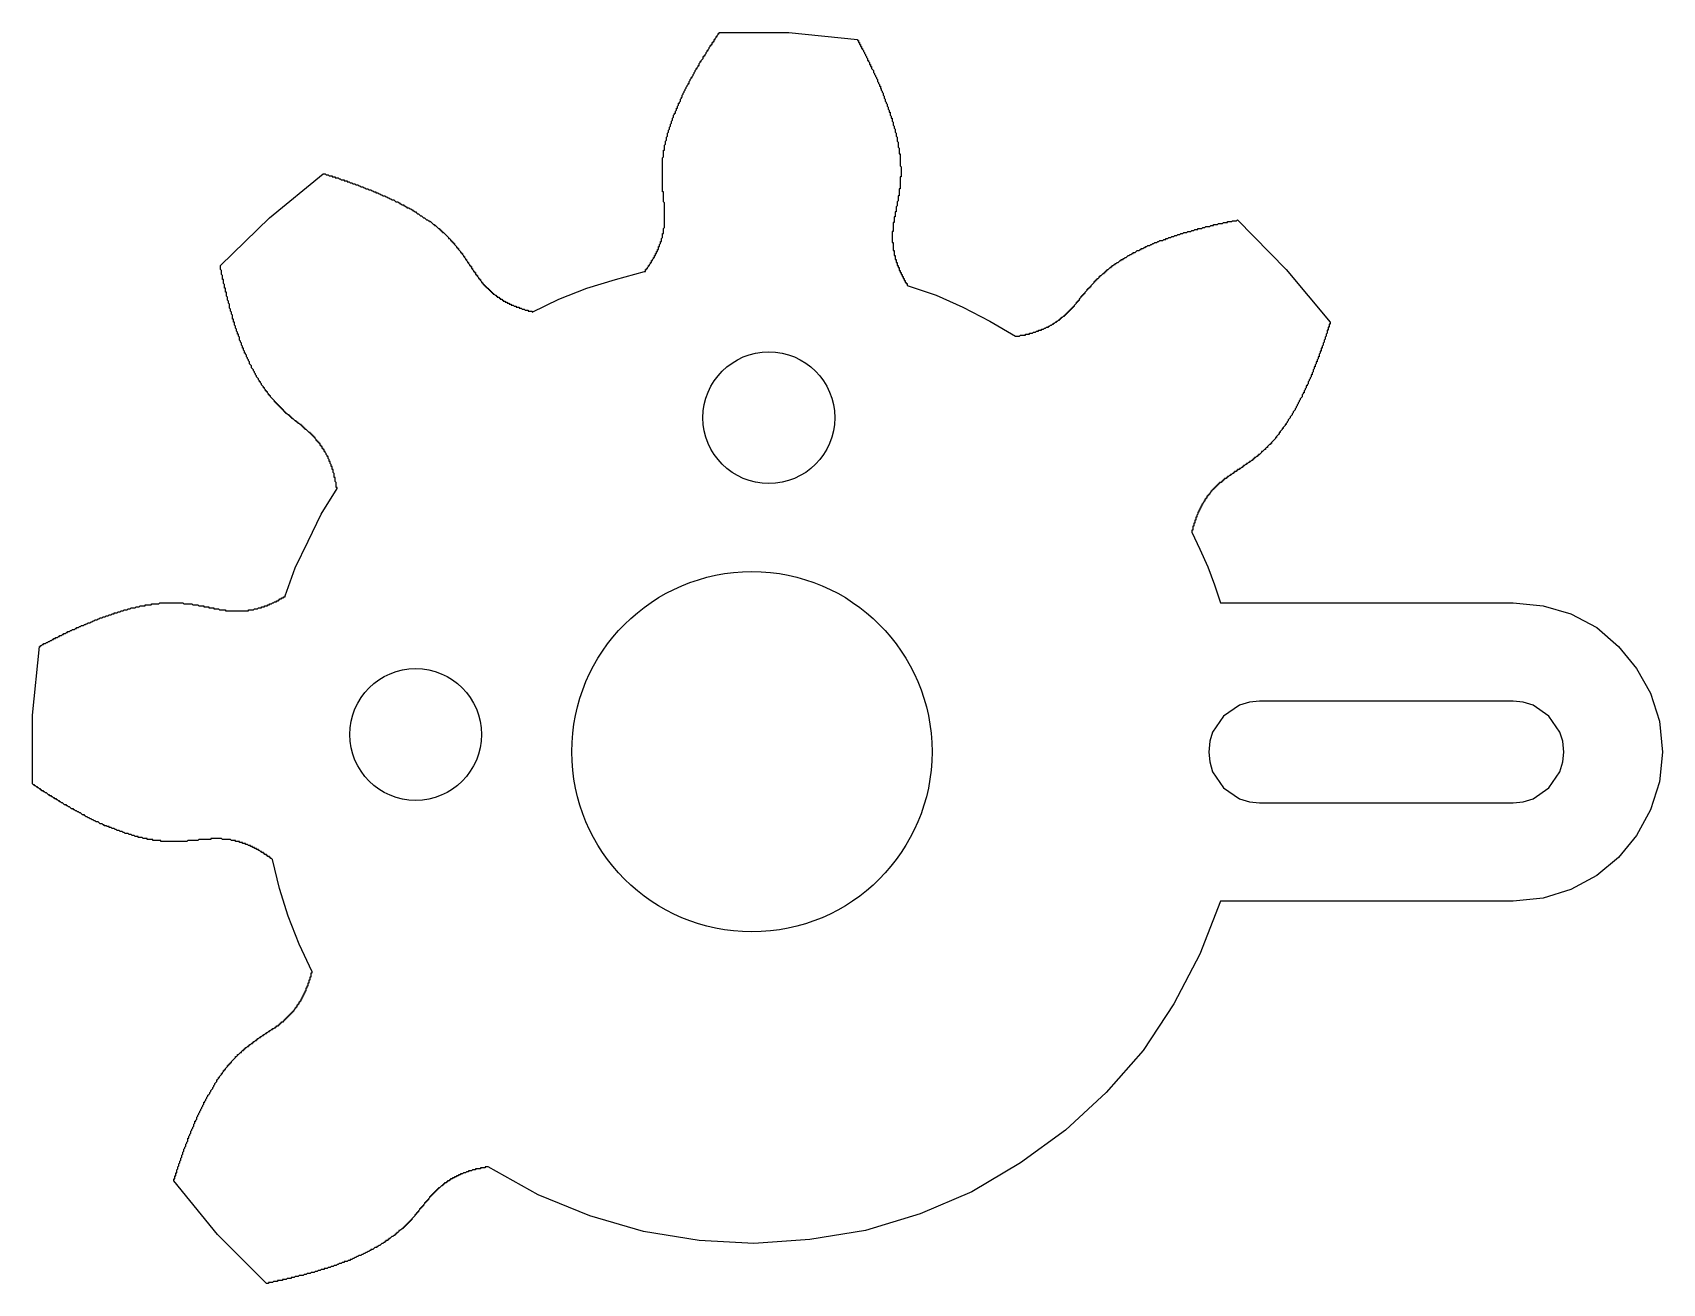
# Model space of a CAD drawing. Header units: millimetres. Extents: x 0 to 32.8, y 0 to 25.1.
import ezdxf

# ---------------------------------------------------------------- set-up
doc = ezdxf.new("R2010")
doc.units = ezdxf.units.MM
doc.layers.add('CORTE', color=7, linetype='Continuous')

msp = doc.modelspace()

# ---------------------------------------------------------------- linework, layer by layer
at = {"layer": 'CORTE'}
for points in [[(0, 11.42), (0.14, 12.8), (0.16, 12.8), (0.16, 12.82), (0.18, 12.82), (0.2, 12.84), (0.22, 12.84), (0.22, 12.86), (0.24, 12.86), (0.26, 12.86), (0.28, 12.88), (0.3, 12.88), (0.32, 12.9), (0.34, 12.9), (0.36, 12.92), (0.38, 12.92), (0.4, 12.94), (0.42, 12.94), (0.42, 12.96), (0.44, 12.96), (0.46, 12.96), (0.46, 12.98), (0.48, 12.98), (0.5, 12.98), (0.52, 13), (0.54, 13), (0.54, 13.02), (0.56, 13.02), (0.58, 13.02), (0.6, 13.04), (0.62, 13.04), (0.62, 13.06), (0.64, 13.06), (0.66, 13.06), (0.68, 13.08), (0.7, 13.08), (0.7, 13.1), (0.72, 13.1), (0.74, 13.1), (0.76, 13.12), (0.78, 13.12), (0.8, 13.14), (0.82, 13.14), (0.84, 13.14), (0.86, 13.16), (0.88, 13.16), (0.88, 13.18), (0.9, 13.18), (0.92, 13.18), (0.94, 13.2), (0.96, 13.2), (0.98, 13.22), (1, 13.22), (1.02, 13.22), (1.04, 13.24), (1.06, 13.24), (1.08, 13.26), (1.1, 13.26), (1.12, 13.28), (1.14, 13.28), (1.16, 13.28), (1.18, 13.3), (1.2, 13.3), (1.22, 13.32), (1.24, 13.32), (1.26, 13.34), (1.28, 13.34), (1.3, 13.34), (1.32, 13.36), (1.34, 13.36), (1.36, 13.38), (1.38, 13.38), (1.4, 13.38), (1.42, 13.4), (1.44, 13.4), (1.46, 13.4), (1.48, 13.42), (1.5, 13.42), (1.52, 13.42), (1.54, 13.44), (1.56, 13.44), (1.58, 13.44), (1.6, 13.46), (1.62, 13.46), (1.64, 13.46), (1.64, 13.48), (1.66, 13.48), (1.68, 13.48), (1.7, 13.48), (1.72, 13.5), (1.74, 13.5), (1.76, 13.5), (1.78, 13.52), (1.8, 13.52), (1.82, 13.52), (1.84, 13.54), (1.86, 13.54), (1.88, 13.54), (1.9, 13.54), (1.92, 13.56), (1.94, 13.56), (1.96, 13.56), (1.98, 13.58), (2, 13.58), (2.02, 13.58), (2.04, 13.58), (2.06, 13.58), (2.08, 13.6), (2.1, 13.6), (2.12, 13.6), (2.14, 13.6), (2.16, 13.62), (2.18, 13.62), (2.2, 13.62), (2.22, 13.62), (2.24, 13.62), (2.26, 13.62), (2.26, 13.64), (2.28, 13.64), (2.3, 13.64), (2.32, 13.64), (2.34, 13.64), (2.36, 13.64), (2.38, 13.64), (2.4, 13.66), (2.42, 13.66), (2.44, 13.66), (2.46, 13.66), (2.48, 13.66), (2.5, 13.66), (2.52, 13.66), (2.54, 13.66), (2.56, 13.68), (2.58, 13.68), (2.6, 13.68), (2.62, 13.68), (2.64, 13.68), (2.66, 13.68), (2.68, 13.68), (2.7, 13.68), (2.72, 13.68), (2.74, 13.68), (2.76, 13.68), (2.78, 13.68), (2.8, 13.68), (2.82, 13.68), (2.84, 13.68), (2.86, 13.68), (2.88, 13.68), (2.9, 13.68), (2.92, 13.68), (2.94, 13.68), (2.96, 13.68), (2.98, 13.68), (3, 13.68), (3.02, 13.68), (3.04, 13.66), (3.06, 13.66), (3.08, 13.66), (3.1, 13.66), (3.12, 13.66), (3.14, 13.66), (3.16, 13.66), (3.18, 13.66), (3.2, 13.66), (3.22, 13.64), (3.24, 13.64), (3.26, 13.64), (3.28, 13.64), (3.3, 13.64), (3.32, 13.64), (3.34, 13.62), (3.36, 13.62), (3.38, 13.62), (3.4, 13.62), (3.42, 13.62), (3.44, 13.62), (3.44, 13.6), (3.46, 13.6), (3.48, 13.6), (3.5, 13.6), (3.52, 13.6), (3.54, 13.6), (3.54, 13.58), (3.56, 13.58), (3.58, 13.58), (3.6, 13.58), (3.62, 13.58), (3.64, 13.58), (3.64, 13.56), (3.66, 13.56), (3.68, 13.56), (3.7, 13.56), (3.72, 13.56), (3.74, 13.56), (3.76, 13.54), (3.78, 13.54), (3.8, 13.54), (3.82, 13.54), (3.84, 13.54), (3.86, 13.54), (3.88, 13.54), (3.88, 13.52), (3.9, 13.52), (3.92, 13.52), (3.94, 13.52), (3.96, 13.52), (3.98, 13.52), (4, 13.52), (4.02, 13.52), (4.04, 13.52), (4.06, 13.52), (4.08, 13.52), (4.1, 13.52), (4.12, 13.52), (4.14, 13.52), (4.16, 13.52), (4.18, 13.52), (4.2, 13.52), (4.22, 13.52), (4.24, 13.52), (4.26, 13.52), (4.28, 13.52), (4.3, 13.52), (4.32, 13.52), (4.34, 13.52), (4.34, 13.54), (4.36, 13.54), (4.38, 13.54), (4.4, 13.54), (4.42, 13.54), (4.44, 13.54), (4.46, 13.56), (4.48, 13.56), (4.5, 13.56), (4.52, 13.56), (4.54, 13.58), (4.56, 13.58), (4.58, 13.58), (4.6, 13.58), (4.6, 13.6), (4.62, 13.6), (4.64, 13.6), (4.66, 13.6), (4.66, 13.62), (4.68, 13.62), (4.7, 13.62), (4.72, 13.62), (4.72, 13.64), (4.74, 13.64), (4.76, 13.64), (4.76, 13.66), (4.78, 13.66), (4.8, 13.66), (4.82, 13.68), (4.84, 13.68), (4.86, 13.7), (4.88, 13.7), (4.9, 13.7), (4.9, 13.72), (4.92, 13.72), (4.94, 13.72), (4.94, 13.74), (4.96, 13.74), (4.96, 13.76), (4.98, 13.76), (5, 13.76), (5, 13.78), (5.02, 13.78), (5.04, 13.78), (5.04, 13.8), (5.06, 13.8), (5.08, 13.8), (5.08, 13.82), (5.28, 14.38), (5.54, 14.92), (5.8, 15.46), (6.12, 15.98), (6.12, 16), (6.1, 16), (6.1, 16.02), (6.1, 16.04), (6.1, 16.06), (6.1, 16.08), (6.1, 16.1), (6.08, 16.12), (6.08, 16.14), (6.08, 16.16), (6.08, 16.18), (6.08, 16.2), (6.06, 16.2), (6.06, 16.22), (6.06, 16.24), (6.06, 16.26), (6.06, 16.28), (6.04, 16.3), (6.04, 16.32), (6.04, 16.34), (6.04, 16.36), (6.02, 16.36), (6.02, 16.38), (6.02, 16.4), (6.02, 16.42), (6, 16.42), (6, 16.44), (6, 16.46), (5.98, 16.48), (5.98, 16.5), (5.98, 16.52), (5.96, 16.52), (5.96, 16.54), (5.96, 16.56), (5.94, 16.58), (5.94, 16.6), (5.94, 16.62), (5.92, 16.62), (5.92, 16.64), (5.9, 16.66), (5.9, 16.68), (5.88, 16.7), (5.88, 16.72), (5.86, 16.72), (5.86, 16.74), (5.86, 16.76), (5.84, 16.76), (5.84, 16.78), (5.82, 16.78), (5.82, 16.8), (5.82, 16.82), (5.8, 16.82), (5.8, 16.84), (5.78, 16.84), (5.78, 16.86), (5.78, 16.88), (5.76, 16.88), (5.76, 16.9), (5.74, 16.9), (5.74, 16.92), (5.72, 16.92), (5.72, 16.94), (5.7, 16.94), (5.7, 16.96), (5.68, 16.98), (5.68, 17), (5.66, 17), (5.66, 17.02), (5.64, 17.02), (5.64, 17.04), (5.62, 17.04), (5.62, 17.06), (5.6, 17.06), (5.6, 17.08), (5.58, 17.08), (5.58, 17.1), (5.56, 17.1), (5.54, 17.12), (5.52, 17.14), (5.5, 17.16), (5.48, 17.16), (5.48, 17.18), (5.46, 17.18), (5.46, 17.2), (5.44, 17.2), (5.44, 17.22), (5.42, 17.22), (5.42, 17.24), (5.4, 17.24), (5.4, 17.26), (5.38, 17.26), (5.36, 17.28), (5.34, 17.28), (5.34, 17.3), (5.32, 17.3), (5.32, 17.32), (5.3, 17.32), (5.3, 17.34), (5.28, 17.34), (5.26, 17.36), (5.24, 17.38), (5.22, 17.38), (5.22, 17.4), (5.2, 17.4), (5.2, 17.42), (5.18, 17.42), (5.18, 17.44), (5.16, 17.44), (5.16, 17.46), (5.14, 17.46), (5.12, 17.48), (5.1, 17.48), (5.1, 17.5), (5.08, 17.5), (5.08, 17.52), (5.06, 17.52), (5.06, 17.54), (5.04, 17.54), (5.04, 17.56), (5.02, 17.56), (5.02, 17.58), (5, 17.58), (5, 17.6), (4.98, 17.6), (4.98, 17.62), (4.96, 17.62), (4.96, 17.64), (4.94, 17.64), (4.94, 17.66), (4.92, 17.66), (4.92, 17.68), (4.9, 17.68), (4.9, 17.7), (4.88, 17.7), (4.88, 17.72), (4.86, 17.72), (4.86, 17.74), (4.84, 17.76), (4.82, 17.78), (4.8, 17.8), (4.78, 17.82), (4.78, 17.84), (4.76, 17.84), (4.76, 17.86), (4.74, 17.86), (4.74, 17.88), (4.72, 17.9), (4.72, 17.92), (4.7, 17.92), (4.7, 17.94), (4.68, 17.94), (4.68, 17.96), (4.66, 17.98), (4.66, 18), (4.64, 18), (4.64, 18.02), (4.62, 18.04), (4.6, 18.06), (4.6, 18.08), (4.58, 18.1), (4.58, 18.12), (4.56, 18.12), (4.56, 18.14), (4.54, 18.16), (4.54, 18.18), (4.52, 18.2), (4.5, 18.22), (4.5, 18.24), (4.48, 18.26), (4.48, 18.28), (4.46, 18.3), (4.46, 18.32), (4.44, 18.34), (4.44, 18.36), (4.42, 18.38), (4.4, 18.4), (4.4, 18.42), (4.4, 18.44), (4.38, 18.46), (4.36, 18.48), (4.36, 18.5), (4.36, 18.52), (4.34, 18.54), (4.34, 18.56), (4.32, 18.58), (4.32, 18.6), (4.3, 18.62), (4.3, 18.64), (4.3, 18.66), (4.28, 18.68), (4.28, 18.7), (4.26, 18.7), (4.26, 18.72), (4.26, 18.74), (4.24, 18.76), (4.24, 18.78), (4.24, 18.8), (4.22, 18.8), (4.22, 18.82), (4.22, 18.84), (4.2, 18.86), (4.2, 18.88), (4.2, 18.9), (4.18, 18.92), (4.18, 18.94), (4.16, 18.96), (4.16, 18.98), (4.16, 19), (4.16, 19.02), (4.14, 19.04), (4.14, 19.06), (4.14, 19.08), (4.12, 19.08), (4.12, 19.1), (4.12, 19.12), (4.1, 19.14), (4.1, 19.16), (4.1, 19.18), (4.08, 19.2), (4.08, 19.22), (4.08, 19.24), (4.06, 19.26), (4.06, 19.28), (4.06, 19.3), (4.06, 19.32), (4.04, 19.32), (4.04, 19.34), (4.04, 19.36), (4.04, 19.38), (4.02, 19.38), (4.02, 19.4), (4.02, 19.42), (4.02, 19.44), (4.02, 19.46), (4, 19.48), (4, 19.5), (4, 19.52), (3.98, 19.54), (3.98, 19.56), (3.98, 19.58), (3.96, 19.6), (3.96, 19.62), (3.96, 19.64), (3.96, 19.66), (3.96, 19.68), (3.94, 19.7), (3.94, 19.72), (3.94, 19.74), (3.92, 19.76), (3.92, 19.78), (3.92, 19.8), (3.92, 19.82), (3.9, 19.84), (3.9, 19.86), (3.9, 19.88), (3.9, 19.9), (3.9, 19.92), (3.88, 19.92), (3.88, 19.94), (3.88, 19.96), (3.88, 19.98), (3.88, 20), (3.86, 20), (3.86, 20.02), (3.86, 20.04), (3.86, 20.06), (3.86, 20.08), (3.84, 20.1), (3.84, 20.12), (3.84, 20.14), (3.84, 20.16), (3.84, 20.18), (3.82, 20.18), (3.82, 20.2), (3.82, 20.22), (3.82, 20.24), (3.82, 20.26), (3.8, 20.28), (3.8, 20.3), (3.8, 20.32), (3.8, 20.34), (3.8, 20.36), (3.78, 20.38), (3.78, 20.4), (3.78, 20.42), (3.78, 20.44), (3.78, 20.46), (4.76, 21.42), (5.84, 22.3), (5.86, 22.3), (5.88, 22.3), (5.9, 22.28), (5.92, 22.28), (5.94, 22.28), (5.96, 22.26), (5.98, 22.26), (6, 22.26), (6.02, 22.26), (6.02, 22.24), (6.04, 22.24), (6.06, 22.24), (6.08, 22.24), (6.08, 22.22), (6.1, 22.22), (6.12, 22.22), (6.14, 22.22), (6.16, 22.2), (6.18, 22.2), (6.2, 22.18), (6.22, 22.18), (6.24, 22.18), (6.26, 22.18), (6.26, 22.16), (6.28, 22.16), (6.3, 22.16), (6.32, 22.16), (6.32, 22.14), (6.34, 22.14), (6.36, 22.14), (6.38, 22.12), (6.4, 22.12), (6.42, 22.12), (6.44, 22.1), (6.46, 22.1), (6.48, 22.1), (6.5, 22.08), (6.52, 22.08), (6.54, 22.08), (6.56, 22.06), (6.58, 22.06), (6.6, 22.04), (6.62, 22.04), (6.64, 22.04), (6.66, 22.02), (6.68, 22.02), (6.7, 22), (6.72, 22), (6.74, 22), (6.76, 21.98), (6.78, 21.98), (6.8, 21.98), (6.82, 21.96), (6.84, 21.96), (6.86, 21.94), (6.88, 21.94), (6.9, 21.94), (6.9, 21.92), (6.92, 21.92), (6.94, 21.92), (6.96, 21.9), (6.98, 21.9), (7, 21.88), (7.02, 21.88), (7.04, 21.86), (7.06, 21.86), (7.08, 21.86), (7.1, 21.84), (7.12, 21.84), (7.14, 21.82), (7.16, 21.82), (7.18, 21.8), (7.2, 21.8), (7.22, 21.78), (7.24, 21.78), (7.26, 21.78), (7.28, 21.76), (7.3, 21.74), (7.32, 21.74), (7.34, 21.74), (7.36, 21.72), (7.38, 21.72), (7.38, 21.7), (7.4, 21.7), (7.42, 21.68), (7.44, 21.68), (7.46, 21.68), (7.46, 21.66), (7.48, 21.66), (7.5, 21.64), (7.52, 21.64), (7.52, 21.62), (7.54, 21.62), (7.56, 21.62), (7.58, 21.6), (7.6, 21.6), (7.62, 21.58), (7.64, 21.58), (7.64, 21.56), (7.66, 21.56), (7.68, 21.54), (7.7, 21.54), (7.72, 21.52), (7.74, 21.5), (7.76, 21.5), (7.78, 21.48), (7.8, 21.46), (7.82, 21.46), (7.84, 21.44), (7.86, 21.42), (7.88, 21.42), (7.9, 21.4), (7.92, 21.38), (7.94, 21.38), (7.96, 21.36), (7.98, 21.36), (7.98, 21.34), (8, 21.34), (8.02, 21.32), (8.04, 21.3), (8.06, 21.28), (8.08, 21.28), (8.08, 21.26), (8.1, 21.26), (8.12, 21.24), (8.14, 21.22), (8.16, 21.2), (8.18, 21.2), (8.18, 21.18), (8.2, 21.18), (8.2, 21.16), (8.22, 21.16), (8.22, 21.14), (8.24, 21.14), (8.24, 21.12), (8.26, 21.12), (8.28, 21.1), (8.3, 21.08), (8.32, 21.06), (8.34, 21.04), (8.36, 21.02), (8.36, 21), (8.38, 21), (8.4, 20.98), (8.4, 20.96), (8.42, 20.96), (8.42, 20.94), (8.44, 20.94), (8.44, 20.92), (8.46, 20.92), (8.46, 20.9), (8.48, 20.9), (8.48, 20.88), (8.5, 20.86), (8.52, 20.84), (8.52, 20.82), (8.54, 20.82), (8.54, 20.8), (8.56, 20.8), (8.56, 20.78), (8.58, 20.76), (8.6, 20.74), (8.6, 20.72), (8.62, 20.72), (8.62, 20.7), (8.64, 20.7), (8.64, 20.68), (8.66, 20.66), (8.66, 20.64), (8.68, 20.64), (8.68, 20.62), (8.7, 20.6), (8.7, 20.58), (8.72, 20.58), (8.72, 20.56), (8.74, 20.54), (8.74, 20.52), (8.76, 20.52), (8.76, 20.5), (8.78, 20.48), (8.78, 20.46), (8.8, 20.46), (8.8, 20.44), (8.82, 20.44), (8.82, 20.42), (8.82, 20.4), (8.84, 20.4), (8.84, 20.38), (8.86, 20.36), (8.86, 20.34), (8.88, 20.34), (8.88, 20.32), (8.9, 20.32), (8.9, 20.3), (8.9, 20.28), (8.92, 20.28), (8.92, 20.26), (8.94, 20.26), (8.94, 20.24), (8.96, 20.22), (8.96, 20.2), (8.98, 20.2), (8.98, 20.18), (9, 20.18), (9, 20.16), (9.02, 20.14), (9.02, 20.12), (9.04, 20.12), (9.04, 20.1), (9.06, 20.1), (9.06, 20.08), (9.08, 20.08), (9.08, 20.06), (9.1, 20.06), (9.1, 20.04), (9.12, 20.04), (9.12, 20.02), (9.14, 20.02), (9.14, 20), (9.16, 20), (9.16, 19.98), (9.18, 19.98), (9.18, 19.96), (9.2, 19.96), (9.2, 19.94), (9.22, 19.94), (9.22, 19.92), (9.24, 19.92), (9.24, 19.9), (9.26, 19.9), (9.26, 19.88), (9.28, 19.88), (9.3, 19.86), (9.32, 19.86), (9.32, 19.84), (9.34, 19.84), (9.34, 19.82), (9.36, 19.82), (9.38, 19.82), (9.38, 19.8), (9.4, 19.8), (9.4, 19.78), (9.42, 19.78), (9.44, 19.78), (9.44, 19.76), (9.46, 19.76), (9.46, 19.74), (9.48, 19.74), (9.5, 19.74), (9.5, 19.72), (9.52, 19.72), (9.54, 19.72), (9.54, 19.7), (9.56, 19.7), (9.58, 19.7), (9.58, 19.68), (9.6, 19.68), (9.62, 19.68), (9.62, 19.66), (9.64, 19.66), (9.66, 19.66), (9.68, 19.64), (9.7, 19.64), (9.72, 19.64), (9.72, 19.62), (9.74, 19.62), (9.76, 19.62), (9.78, 19.62), (9.78, 19.6), (9.8, 19.6), (9.82, 19.6), (9.84, 19.58), (9.86, 19.58), (9.88, 19.58), (9.9, 19.56), (9.92, 19.56), (9.94, 19.56), (9.96, 19.56), (9.96, 19.54), (9.98, 19.54), (10, 19.54), (10.02, 19.54), (10.04, 19.54), (10.04, 19.52), (10.58, 19.78), (11.14, 20), (11.72, 20.18), (12.3, 20.34), (12.32, 20.34), (12.32, 20.36), (12.32, 20.38), (12.34, 20.38), (12.34, 20.4), (12.36, 20.4), (12.36, 20.42), (12.38, 20.44), (12.38, 20.46), (12.4, 20.46), (12.4, 20.48), (12.42, 20.5), (12.42, 20.52), (12.44, 20.52), (12.44, 20.54), (12.44, 20.56), (12.46, 20.56), (12.46, 20.58), (12.48, 20.6), (12.48, 20.62), (12.5, 20.62), (12.5, 20.64), (12.5, 20.66), (12.52, 20.66), (12.52, 20.68), (12.52, 20.7), (12.54, 20.7), (12.54, 20.72), (12.54, 20.74), (12.56, 20.74), (12.56, 20.76), (12.56, 20.78), (12.58, 20.78), (12.58, 20.8), (12.58, 20.82), (12.58, 20.84), (12.6, 20.84), (12.6, 20.86), (12.6, 20.88), (12.62, 20.9), (12.62, 20.92), (12.62, 20.94), (12.64, 20.94), (12.64, 20.96), (12.64, 20.98), (12.64, 21), (12.66, 21.02), (12.66, 21.04), (12.66, 21.06), (12.66, 21.08), (12.66, 21.1), (12.68, 21.1), (12.68, 21.12), (12.68, 21.14), (12.68, 21.16), (12.68, 21.18), (12.68, 21.2), (12.7, 21.22), (12.7, 21.24), (12.7, 21.26), (12.7, 21.28), (12.7, 21.3), (12.7, 21.32), (12.7, 21.34), (12.7, 21.36), (12.7, 21.38), (12.7, 21.4), (12.7, 21.42), (12.7, 21.44), (12.7, 21.46), (12.7, 21.48), (12.7, 21.5), (12.7, 21.52), (12.7, 21.54), (12.7, 21.56), (12.7, 21.58), (12.7, 21.6), (12.7, 21.62), (12.7, 21.64), (12.7, 21.66), (12.7, 21.68), (12.7, 21.7), (12.7, 21.72), (12.68, 21.74), (12.68, 21.76), (12.68, 21.78), (12.68, 21.8), (12.68, 21.82), (12.68, 21.84), (12.68, 21.86), (12.68, 21.88), (12.68, 21.9), (12.68, 21.92), (12.68, 21.94), (12.66, 21.94), (12.66, 21.96), (12.66, 21.98), (12.66, 22), (12.66, 22.02), (12.66, 22.04), (12.66, 22.06), (12.66, 22.08), (12.66, 22.1), (12.66, 22.12), (12.66, 22.14), (12.66, 22.16), (12.66, 22.18), (12.66, 22.2), (12.66, 22.22), (12.66, 22.24), (12.66, 22.26), (12.66, 22.28), (12.66, 22.3), (12.66, 22.32), (12.66, 22.34), (12.66, 22.36), (12.66, 22.38), (12.66, 22.4), (12.66, 22.42), (12.66, 22.44), (12.66, 22.46), (12.66, 22.48), (12.66, 22.5), (12.66, 22.52), (12.66, 22.54), (12.66, 22.56), (12.66, 22.58), (12.66, 22.6), (12.66, 22.62), (12.68, 22.64), (12.68, 22.66), (12.68, 22.68), (12.68, 22.7), (12.68, 22.72), (12.68, 22.74), (12.68, 22.76), (12.68, 22.78), (12.7, 22.78), (12.7, 22.8), (12.7, 22.82), (12.7, 22.84), (12.7, 22.86), (12.7, 22.88), (12.72, 22.9), (12.72, 22.92), (12.72, 22.94), (12.72, 22.96), (12.74, 22.98), (12.74, 23), (12.74, 23.02), (12.74, 23.04), (12.76, 23.06), (12.76, 23.08), (12.76, 23.1), (12.76, 23.12), (12.78, 23.14), (12.78, 23.16), (12.78, 23.18), (12.8, 23.2), (12.8, 23.22), (12.8, 23.24), (12.82, 23.26), (12.82, 23.28), (12.82, 23.3), (12.84, 23.32), (12.84, 23.34), (12.84, 23.36), (12.86, 23.38), (12.86, 23.4), (12.86, 23.42), (12.88, 23.44), (12.88, 23.46), (12.88, 23.48), (12.9, 23.5), (12.9, 23.52), (12.92, 23.52), (12.92, 23.54), (12.92, 23.56), (12.94, 23.58), (12.94, 23.6), (12.94, 23.62), (12.96, 23.62), (12.96, 23.64), (12.96, 23.66), (12.98, 23.68), (12.98, 23.7), (12.98, 23.72), (13, 23.72), (13, 23.74), (13.02, 23.76), (13.02, 23.78), (13.02, 23.8), (13.04, 23.82), (13.04, 23.84), (13.06, 23.84), (13.06, 23.86), (13.06, 23.88), (13.08, 23.9), (13.08, 23.92), (13.1, 23.94), (13.1, 23.96), (13.12, 23.98), (13.12, 24), (13.14, 24.02), (13.14, 24.04), (13.16, 24.06), (13.16, 24.08), (13.18, 24.1), (13.18, 24.12), (13.2, 24.12), (13.2, 24.14), (13.2, 24.16), (13.22, 24.18), (13.22, 24.2), (13.24, 24.22), (13.24, 24.24), (13.26, 24.24), (13.26, 24.26), (13.28, 24.28), (13.28, 24.3), (13.3, 24.32), (13.3, 24.34), (13.32, 24.36), (13.32, 24.38), (13.34, 24.4), (13.34, 24.42), (13.36, 24.42), (13.36, 24.44), (13.38, 24.46), (13.38, 24.48), (13.4, 24.48), (13.4, 24.5), (13.4, 24.52), (13.42, 24.54), (13.42, 24.56), (13.44, 24.56), (13.44, 24.58), (13.46, 24.6), (13.48, 24.62), (13.48, 24.64), (13.48, 24.66), (13.5, 24.66), (13.5, 24.68), (13.52, 24.68), (13.52, 24.7), (13.54, 24.72), (13.54, 24.74), (13.56, 24.76), (13.56, 24.78), (13.58, 24.78), (13.58, 24.8), (13.6, 24.82), (13.6, 24.84), (13.62, 24.86), (13.62, 24.88), (13.64, 24.88), (13.64, 24.9), (13.66, 24.9), (13.66, 24.92), (13.66, 24.94), (13.68, 24.94), (13.68, 24.96), (13.7, 24.96), (13.7, 24.98), (13.7, 25), (13.72, 25), (13.72, 25.02), (13.74, 25.04), (13.74, 25.06), (13.76, 25.06), (13.76, 25.08), (13.78, 25.1), (13.78, 25.12), (13.8, 25.12), (13.8, 25.14), (15.2, 25.14), (16.58, 25), (16.58, 24.98), (16.6, 24.98), (16.6, 24.96), (16.6, 24.94), (16.62, 24.94), (16.62, 24.92), (16.62, 24.9), (16.64, 24.9), (16.64, 24.88), (16.64, 24.86), (16.66, 24.86), (16.66, 24.84), (16.66, 24.82), (16.68, 24.82), (16.68, 24.8), (16.7, 24.78), (16.7, 24.76), (16.72, 24.74), (16.72, 24.72), (16.74, 24.7), (16.74, 24.68), (16.76, 24.66), (16.76, 24.64), (16.78, 24.62), (16.78, 24.6), (16.78, 24.58), (16.8, 24.58), (16.8, 24.56), (16.82, 24.54), (16.82, 24.52), (16.82, 24.5), (16.84, 24.5), (16.84, 24.48), (16.84, 24.46), (16.86, 24.46), (16.86, 24.44), (16.86, 24.42), (16.88, 24.4), (16.9, 24.38), (16.9, 24.36), (16.9, 24.34), (16.92, 24.32), (16.92, 24.3), (16.94, 24.28), (16.94, 24.26), (16.96, 24.24), (16.96, 24.22), (16.98, 24.2), (16.98, 24.18), (16.98, 24.16), (17, 24.14), (17, 24.12), (17.02, 24.1), (17.02, 24.08), (17.02, 24.06), (17.04, 24.06), (17.04, 24.04), (17.04, 24.02), (17.06, 24), (17.06, 23.98), (17.08, 23.96), (17.08, 23.94), (17.1, 23.92), (17.1, 23.9), (17.1, 23.88), (17.12, 23.86), (17.12, 23.84), (17.12, 23.82), (17.14, 23.8), (17.14, 23.78), (17.14, 23.76), (17.16, 23.74), (17.16, 23.72), (17.18, 23.7), (17.18, 23.68), (17.18, 23.66), (17.2, 23.64), (17.2, 23.62), (17.2, 23.6), (17.22, 23.58), (17.22, 23.56), (17.22, 23.54), (17.24, 23.54), (17.24, 23.52), (17.24, 23.5), (17.24, 23.48), (17.26, 23.46), (17.26, 23.44), (17.26, 23.42), (17.28, 23.42), (17.28, 23.4), (17.28, 23.38), (17.28, 23.36), (17.3, 23.34), (17.3, 23.32), (17.3, 23.3), (17.3, 23.28), (17.32, 23.26), (17.32, 23.24), (17.32, 23.22), (17.34, 23.2), (17.34, 23.18), (17.34, 23.16), (17.34, 23.14), (17.36, 23.12), (17.36, 23.1), (17.36, 23.08), (17.36, 23.06), (17.38, 23.04), (17.38, 23.02), (17.38, 23), (17.38, 22.98), (17.38, 22.96), (17.4, 22.94), (17.4, 22.92), (17.4, 22.9), (17.4, 22.88), (17.4, 22.86), (17.4, 22.84), (17.42, 22.82), (17.42, 22.8), (17.42, 22.78), (17.42, 22.76), (17.42, 22.74), (17.42, 22.72), (17.42, 22.7), (17.44, 22.7), (17.44, 22.68), (17.44, 22.66), (17.44, 22.64), (17.44, 22.62), (17.44, 22.6), (17.44, 22.58), (17.44, 22.56), (17.44, 22.54), (17.44, 22.52), (17.44, 22.5), (17.44, 22.48), (17.44, 22.46), (17.46, 22.44), (17.46, 22.42), (17.46, 22.4), (17.46, 22.38), (17.46, 22.36), (17.46, 22.34), (17.46, 22.32), (17.46, 22.3), (17.46, 22.28), (17.46, 22.26), (17.46, 22.24), (17.44, 22.24), (17.44, 22.22), (17.44, 22.2), (17.44, 22.18), (17.44, 22.16), (17.44, 22.14), (17.44, 22.12), (17.44, 22.1), (17.44, 22.08), (17.44, 22.06), (17.44, 22.04), (17.44, 22.02), (17.44, 22), (17.42, 22), (17.42, 21.98), (17.42, 21.96), (17.42, 21.94), (17.42, 21.92), (17.42, 21.9), (17.42, 21.88), (17.42, 21.86), (17.4, 21.86), (17.4, 21.84), (17.4, 21.82), (17.4, 21.8), (17.4, 21.78), (17.4, 21.76), (17.38, 21.74), (17.38, 21.72), (17.38, 21.7), (17.38, 21.68), (17.38, 21.66), (17.36, 21.64), (17.36, 21.62), (17.36, 21.6), (17.36, 21.58), (17.36, 21.56), (17.36, 21.54), (17.34, 21.54), (17.34, 21.52), (17.34, 21.5), (17.34, 21.48), (17.34, 21.46), (17.34, 21.44), (17.32, 21.44), (17.32, 21.42), (17.32, 21.4), (17.32, 21.38), (17.32, 21.36), (17.32, 21.34), (17.32, 21.32), (17.3, 21.32), (17.3, 21.3), (17.3, 21.28), (17.3, 21.26), (17.3, 21.24), (17.3, 21.22), (17.3, 21.2), (17.3, 21.18), (17.3, 21.16), (17.3, 21.14), (17.28, 21.14), (17.28, 21.12), (17.28, 21.1), (17.28, 21.08), (17.28, 21.06), (17.28, 21.04), (17.28, 21.02), (17.28, 21), (17.28, 20.98), (17.28, 20.96), (17.28, 20.94), (17.28, 20.92), (17.3, 20.92), (17.3, 20.9), (17.3, 20.88), (17.3, 20.86), (17.3, 20.84), (17.3, 20.82), (17.3, 20.8), (17.3, 20.78), (17.3, 20.76), (17.32, 20.76), (17.32, 20.74), (17.32, 20.72), (17.32, 20.7), (17.32, 20.68), (17.32, 20.66), (17.34, 20.66), (17.34, 20.64), (17.34, 20.62), (17.34, 20.6), (17.34, 20.58), (17.36, 20.58), (17.36, 20.56), (17.36, 20.54), (17.36, 20.52), (17.38, 20.52), (17.38, 20.5), (17.38, 20.48), (17.38, 20.46), (17.4, 20.46), (17.4, 20.44), (17.4, 20.42), (17.42, 20.42), (17.42, 20.4), (17.42, 20.38), (17.42, 20.36), (17.44, 20.36), (17.44, 20.34), (17.44, 20.32), (17.46, 20.32), (17.46, 20.3), (17.46, 20.28), (17.48, 20.28), (17.48, 20.26), (17.48, 20.24), (17.5, 20.24), (17.5, 20.22), (17.5, 20.2), (17.52, 20.2), (17.52, 20.18), (17.52, 20.16), (17.54, 20.16), (17.54, 20.14), (17.54, 20.12), (17.56, 20.12), (17.56, 20.1), (17.58, 20.1), (17.58, 20.08), (17.58, 20.06), (18.16, 19.86), (18.7, 19.62), (19.24, 19.34), (19.76, 19.04), (19.78, 19.04), (19.8, 19.04), (19.82, 19.04), (19.84, 19.04), (19.86, 19.06), (19.88, 19.06), (19.9, 19.06), (19.92, 19.06), (19.94, 19.06), (19.96, 19.06), (19.96, 19.08), (19.98, 19.08), (20, 19.08), (20.02, 19.08), (20.04, 19.08), (20.04, 19.1), (20.06, 19.1), (20.08, 19.1), (20.1, 19.1), (20.12, 19.12), (20.14, 19.12), (20.16, 19.12), (20.18, 19.14), (20.2, 19.14), (20.22, 19.14), (20.22, 19.16), (20.24, 19.16), (20.26, 19.16), (20.28, 19.16), (20.28, 19.18), (20.3, 19.18), (20.32, 19.18), (20.34, 19.2), (20.36, 19.2), (20.38, 19.22), (20.4, 19.22), (20.42, 19.22), (20.42, 19.24), (20.44, 19.24), (20.46, 19.26), (20.48, 19.26), (20.5, 19.28), (20.52, 19.28), (20.52, 19.3), (20.54, 19.3), (20.56, 19.32), (20.58, 19.32), (20.58, 19.34), (20.6, 19.34), (20.62, 19.36), (20.64, 19.36), (20.64, 19.38), (20.66, 19.38), (20.66, 19.4), (20.68, 19.4), (20.68, 19.42), (20.7, 19.42), (20.72, 19.44), (20.74, 19.44), (20.74, 19.46), (20.76, 19.46), (20.76, 19.48), (20.78, 19.48), (20.78, 19.5), (20.8, 19.5), (20.8, 19.52), (20.82, 19.52), (20.82, 19.54), (20.84, 19.54), (20.84, 19.56), (20.86, 19.56), (20.86, 19.58), (20.88, 19.58), (20.88, 19.6), (20.9, 19.6), (20.9, 19.62), (20.92, 19.62), (20.92, 19.64), (20.94, 19.64), (20.94, 19.66), (20.96, 19.68), (20.98, 19.7), (20.98, 19.72), (21, 19.72), (21, 19.74), (21.02, 19.74), (21.02, 19.76), (21.04, 19.76), (21.04, 19.78), (21.06, 19.8), (21.08, 19.82), (21.08, 19.84), (21.1, 19.84), (21.1, 19.86), (21.12, 19.86), (21.12, 19.88), (21.14, 19.88), (21.14, 19.9), (21.16, 19.9), (21.16, 19.92), (21.18, 19.94), (21.2, 19.96), (21.2, 19.98), (21.22, 19.98), (21.22, 20), (21.24, 20), (21.24, 20.02), (21.26, 20.02), (21.26, 20.04), (21.28, 20.04), (21.28, 20.06), (21.3, 20.08), (21.32, 20.1), (21.34, 20.12), (21.34, 20.14), (21.36, 20.14), (21.36, 20.16), (21.38, 20.16), (21.38, 20.18), (21.4, 20.18), (21.4, 20.2), (21.42, 20.2), (21.44, 20.22), (21.44, 20.24), (21.46, 20.24), (21.46, 20.26), (21.48, 20.26), (21.5, 20.28), (21.52, 20.3), (21.54, 20.3), (21.54, 20.32), (21.56, 20.32), (21.56, 20.34), (21.58, 20.34), (21.58, 20.36), (21.6, 20.36), (21.6, 20.38), (21.62, 20.38), (21.64, 20.4), (21.66, 20.42), (21.68, 20.42), (21.68, 20.44), (21.7, 20.44), (21.7, 20.46), (21.72, 20.46), (21.74, 20.48), (21.76, 20.48), (21.76, 20.5), (21.78, 20.5), (21.8, 20.52), (21.82, 20.52), (21.84, 20.54), (21.86, 20.56), (21.88, 20.56), (21.88, 20.58), (21.9, 20.58), (21.92, 20.58), (21.92, 20.6), (21.94, 20.6), (21.96, 20.62), (21.98, 20.62), (22, 20.64), (22.02, 20.66), (22.04, 20.66), (22.06, 20.68), (22.08, 20.68), (22.1, 20.7), (22.12, 20.7), (22.12, 20.72), (22.14, 20.72), (22.16, 20.72), (22.18, 20.74), (22.2, 20.76), (22.22, 20.76), (22.24, 20.76), (22.26, 20.78), (22.28, 20.78), (22.28, 20.8), (22.3, 20.8), (22.32, 20.8), (22.34, 20.82), (22.36, 20.82), (22.38, 20.84), (22.4, 20.84), (22.42, 20.86), (22.44, 20.86), (22.46, 20.86), (22.48, 20.88), (22.5, 20.88), (22.52, 20.9), (22.54, 20.9), (22.56, 20.92), (22.58, 20.92), (22.6, 20.92), (22.62, 20.94), (22.64, 20.94), (22.66, 20.96), (22.68, 20.96), (22.7, 20.96), (22.72, 20.96), (22.74, 20.98), (22.76, 20.98), (22.78, 20.98), (22.78, 21), (22.8, 21), (22.82, 21), (22.84, 21.02), (22.86, 21.02), (22.88, 21.02), (22.9, 21.04), (22.92, 21.04), (22.94, 21.04), (22.96, 21.06), (22.98, 21.06), (23, 21.06), (23.02, 21.08), (23.04, 21.08), (23.06, 21.08), (23.08, 21.1), (23.1, 21.1), (23.12, 21.1), (23.14, 21.12), (23.16, 21.12), (23.18, 21.12), (23.2, 21.12), (23.22, 21.14), (23.24, 21.14), (23.26, 21.14), (23.28, 21.14), (23.3, 21.16), (23.32, 21.16), (23.34, 21.16), (23.36, 21.18), (23.38, 21.18), (23.4, 21.18), (23.42, 21.18), (23.42, 21.2), (23.44, 21.2), (23.46, 21.2), (23.48, 21.2), (23.5, 21.2), (23.52, 21.22), (23.54, 21.22), (23.56, 21.22), (23.58, 21.24), (23.6, 21.24), (23.62, 21.24), (23.64, 21.24), (23.66, 21.24), (23.68, 21.26), (23.7, 21.26), (23.72, 21.26), (23.74, 21.26), (23.74, 21.28), (23.76, 21.28), (23.78, 21.28), (23.8, 21.28), (23.82, 21.28), (23.84, 21.3), (23.86, 21.3), (23.88, 21.3), (23.9, 21.3), (23.92, 21.3), (23.94, 21.32), (23.96, 21.32), (23.98, 21.32), (24, 21.32), (24.02, 21.32), (24.02, 21.34), (24.04, 21.34), (24.06, 21.34), (24.08, 21.34), (24.1, 21.34), (24.12, 21.36), (24.14, 21.36), (24.16, 21.36), (24.18, 21.36), (24.2, 21.36), (24.22, 21.38), (25.2, 20.38), (26.08, 19.32), (26.08, 19.3), (26.08, 19.28), (26.06, 19.28), (26.06, 19.26), (26.06, 19.24), (26.06, 19.22), (26.04, 19.22), (26.04, 19.2), (26.04, 19.18), (26.04, 19.16), (26.02, 19.16), (26.02, 19.14), (26.02, 19.12), (26.02, 19.1), (26, 19.08), (26, 19.06), (26, 19.04), (25.98, 19.02), (25.98, 19), (25.98, 18.98), (25.96, 18.96), (25.96, 18.94), (25.96, 18.92), (25.94, 18.9), (25.94, 18.88), (25.94, 18.86), (25.92, 18.84), (25.92, 18.82), (25.92, 18.8), (25.9, 18.8), (25.9, 18.78), (25.9, 18.76), (25.9, 18.74), (25.88, 18.74), (25.88, 18.72), (25.88, 18.7), (25.86, 18.68), (25.86, 18.66), (25.86, 18.64), (25.86, 18.62), (25.84, 18.62), (25.84, 18.6), (25.84, 18.58), (25.82, 18.56), (25.82, 18.54), (25.82, 18.52), (25.8, 18.52), (25.8, 18.5), (25.8, 18.48), (25.78, 18.46), (25.78, 18.44), (25.78, 18.42), (25.76, 18.42), (25.76, 18.4), (25.76, 18.38), (25.74, 18.36), (25.74, 18.34), (25.74, 18.32), (25.72, 18.3), (25.72, 18.28), (25.72, 18.26), (25.7, 18.26), (25.7, 18.24), (25.7, 18.22), (25.68, 18.2), (25.68, 18.18), (25.66, 18.16), (25.66, 18.14), (25.64, 18.12), (25.64, 18.1), (25.64, 18.08), (25.62, 18.06), (25.62, 18.04), (25.6, 18.04), (25.6, 18.02), (25.6, 18), (25.58, 17.98), (25.58, 17.96), (25.56, 17.94), (25.56, 17.92), (25.56, 17.9), (25.54, 17.9), (25.54, 17.88), (25.52, 17.86), (25.52, 17.84), (25.52, 17.82), (25.5, 17.8), (25.48, 17.78), (25.48, 17.76), (25.46, 17.74), (25.46, 17.72), (25.44, 17.7), (25.44, 17.68), (25.42, 17.66), (25.42, 17.64), (25.4, 17.62), (25.4, 17.6), (25.38, 17.58), (25.38, 17.56), (25.36, 17.54), (25.34, 17.52), (25.34, 17.5), (25.32, 17.48), (25.32, 17.46), (25.3, 17.44), (25.28, 17.42), (25.28, 17.4), (25.26, 17.38), (25.24, 17.36), (25.24, 17.34), (25.22, 17.32), (25.22, 17.3), (25.2, 17.28), (25.2, 17.26), (25.18, 17.26), (25.18, 17.24), (25.16, 17.22), (25.14, 17.2), (25.14, 17.18), (25.12, 17.18), (25.12, 17.16), (25.1, 17.14), (25.08, 17.12), (25.08, 17.1), (25.06, 17.1), (25.06, 17.08), (25.04, 17.06), (25.02, 17.04), (25, 17.02), (25, 17), (24.98, 17), (24.98, 16.98), (24.96, 16.96), (24.94, 16.94), (24.92, 16.92), (24.9, 16.9), (24.9, 16.88), (24.88, 16.88), (24.88, 16.86), (24.86, 16.86), (24.84, 16.84), (24.82, 16.82), (24.82, 16.8), (24.8, 16.8), (24.78, 16.78), (24.78, 16.76), (24.76, 16.76), (24.74, 16.74), (24.72, 16.72), (24.7, 16.72), (24.7, 16.7), (24.68, 16.68), (24.66, 16.66), (24.64, 16.66), (24.64, 16.64), (24.62, 16.64), (24.62, 16.62), (24.6, 16.62), (24.58, 16.6), (24.56, 16.6), (24.56, 16.58), (24.54, 16.58), (24.54, 16.56), (24.52, 16.56), (24.52, 16.54), (24.5, 16.54), (24.48, 16.52), (24.46, 16.52), (24.46, 16.5), (24.44, 16.5), (24.42, 16.48), (24.4, 16.48), (24.4, 16.46), (24.38, 16.46), (24.36, 16.44), (24.34, 16.44), (24.34, 16.42), (24.32, 16.42), (24.32, 16.4), (24.3, 16.4), (24.28, 16.38), (24.26, 16.38), (24.26, 16.36), (24.24, 16.36), (24.22, 16.36), (24.22, 16.34), (24.2, 16.34), (24.2, 16.32), (24.18, 16.32), (24.16, 16.32), (24.16, 16.3), (24.14, 16.3), (24.14, 16.28), (24.12, 16.28), (24.1, 16.26), (24.08, 16.26), (24.08, 16.24), (24.06, 16.24), (24.04, 16.22), (24.02, 16.22), (24.02, 16.2), (24, 16.2), (24, 16.18), (23.98, 16.18), (23.96, 16.18), (23.96, 16.16), (23.94, 16.16), (23.94, 16.14), (23.92, 16.14), (23.92, 16.12), (23.9, 16.12), (23.9, 16.1), (23.88, 16.1), (23.86, 16.1), (23.86, 16.08), (23.84, 16.08), (23.84, 16.06), (23.82, 16.06), (23.82, 16.04), (23.8, 16.04), (23.8, 16.02), (23.78, 16.02), (23.78, 16), (23.76, 16), (23.76, 15.98), (23.74, 15.98), (23.74, 15.96), (23.72, 15.96), (23.72, 15.94), (23.7, 15.94), (23.7, 15.92), (23.68, 15.92), (23.68, 15.9), (23.66, 15.88), (23.66, 15.86), (23.64, 15.86), (23.64, 15.84), (23.62, 15.84), (23.62, 15.82), (23.6, 15.82), (23.6, 15.8), (23.6, 15.78), (23.58, 15.78), (23.58, 15.76), (23.56, 15.76), (23.56, 15.74), (23.56, 15.72), (23.54, 15.72), (23.54, 15.7), (23.52, 15.68), (23.52, 15.66), (23.5, 15.66), (23.5, 15.64), (23.5, 15.62), (23.48, 15.62), (23.48, 15.6), (23.48, 15.58), (23.46, 15.58), (23.46, 15.56), (23.46, 15.54), (23.44, 15.54), (23.44, 15.52), (23.44, 15.5), (23.42, 15.5), (23.42, 15.48), (23.42, 15.46), (23.4, 15.44), (23.4, 15.42), (23.4, 15.4), (23.38, 15.4), (23.38, 15.38), (23.38, 15.36), (23.38, 15.34), (23.36, 15.34), (23.36, 15.32), (23.36, 15.3), (23.36, 15.28), (23.34, 15.28), (23.34, 15.26), (23.34, 15.24), (23.34, 15.22), (23.32, 15.22), (23.32, 15.2), (23.32, 15.18), (23.32, 15.16), (23.32, 15.14), (23.3, 15.14), (23.3, 15.12), (23.3, 15.1), (23.46, 14.76), (23.62, 14.4), (23.76, 14.04), (23.88, 13.68), (29.76, 13.68), (30.36, 13.62), (30.92, 13.46), (31.44, 13.18), (31.88, 12.8), (32.24, 12.36), (32.52, 11.86), (32.7, 11.3), (32.76, 10.68), (32.7, 10.08), (32.52, 9.52), (32.24, 9), (31.88, 8.56), (31.44, 8.2), (30.92, 7.92), (30.36, 7.74), (29.76, 7.68), (23.88, 7.68), (23.46, 6.62), (22.94, 5.62), (22.32, 4.68), (21.58, 3.84), (20.76, 3.08), (19.86, 2.42), (18.88, 1.84), (17.84, 1.4), (16.74, 1.06), (15.62, 0.88), (14.5, 0.8), (13.4, 0.86), (12.28, 1.04), (11.2, 1.36), (10.16, 1.78), (9.16, 2.34), (9.14, 2.34), (9.12, 2.34), (9.1, 2.34), (9.1, 2.32), (9.08, 2.32), (9.06, 2.32), (9.04, 2.32), (9.02, 2.32), (9, 2.32), (9, 2.3), (8.98, 2.3), (8.96, 2.3), (8.94, 2.3), (8.92, 2.3), (8.9, 2.3), (8.9, 2.28), (8.88, 2.28), (8.86, 2.28), (8.84, 2.28), (8.82, 2.26), (8.8, 2.26), (8.78, 2.26), (8.76, 2.26), (8.76, 2.24), (8.74, 2.24), (8.72, 2.24), (8.7, 2.22), (8.68, 2.22), (8.66, 2.22), (8.64, 2.2), (8.62, 2.2), (8.6, 2.2), (8.6, 2.18), (8.58, 2.18), (8.56, 2.18), (8.56, 2.16), (8.54, 2.16), (8.52, 2.16), (8.52, 2.14), (8.5, 2.14), (8.48, 2.14), (8.48, 2.12), (8.46, 2.12), (8.44, 2.12), (8.44, 2.1), (8.42, 2.1), (8.4, 2.1), (8.4, 2.08), (8.38, 2.08), (8.38, 2.06), (8.36, 2.06), (8.34, 2.06), (8.34, 2.04), (8.32, 2.04), (8.32, 2.02), (8.3, 2.02), (8.28, 2.02), (8.28, 2), (8.26, 2), (8.26, 1.98), (8.24, 1.98), (8.24, 1.96), (8.22, 1.96), (8.2, 1.94), (8.18, 1.92), (8.16, 1.92), (8.16, 1.9), (8.14, 1.9), (8.14, 1.88), (8.12, 1.88), (8.12, 1.86), (8.1, 1.86), (8.1, 1.84), (8.08, 1.84), (8.08, 1.82), (8.06, 1.82), (8.06, 1.8), (8.04, 1.8), (8.04, 1.78), (8.02, 1.78), (8.02, 1.76), (8, 1.76), (8, 1.74), (7.98, 1.74), (7.98, 1.72), (7.96, 1.7), (7.96, 1.68), (7.94, 1.68), (7.94, 1.66), (7.92, 1.66), (7.92, 1.64), (7.9, 1.64), (7.9, 1.62), (7.88, 1.62), (7.88, 1.6), (7.86, 1.58), (7.86, 1.56), (7.84, 1.56), (7.84, 1.54), (7.82, 1.54), (7.82, 1.52), (7.8, 1.52), (7.8, 1.5), (7.78, 1.5), (7.78, 1.48), (7.76, 1.46), (7.76, 1.44), (7.74, 1.44), (7.74, 1.42), (7.72, 1.42), (7.72, 1.4), (7.7, 1.4), (7.7, 1.38), (7.68, 1.38), (7.68, 1.36), (7.66, 1.34), (7.64, 1.32), (7.62, 1.3), (7.62, 1.28), (7.6, 1.28), (7.6, 1.26), (7.58, 1.26), (7.58, 1.24), (7.56, 1.24), (7.56, 1.22), (7.54, 1.22), (7.54, 1.2), (7.52, 1.2), (7.52, 1.18), (7.5, 1.18), (7.5, 1.16), (7.48, 1.16), (7.48, 1.14), (7.46, 1.14), (7.46, 1.12), (7.44, 1.12), (7.44, 1.1), (7.42, 1.1), (7.4, 1.08), (7.38, 1.06), (7.36, 1.06), (7.36, 1.04), (7.34, 1.02), (7.32, 1.02), (7.32, 1), (7.3, 1), (7.3, 0.98), (7.28, 0.98), (7.28, 0.96), (7.26, 0.96), (7.24, 0.94), (7.22, 0.94), (7.2, 0.92), (7.18, 0.9), (7.16, 0.9), (7.16, 0.88), (7.14, 0.88), (7.14, 0.86), (7.12, 0.86), (7.1, 0.86), (7.1, 0.84), (7.08, 0.84), (7.08, 0.82), (7.06, 0.82), (7.04, 0.8), (7.02, 0.8), (7, 0.78), (6.98, 0.76), (6.96, 0.76), (6.94, 0.74), (6.92, 0.74), (6.92, 0.72), (6.9, 0.72), (6.88, 0.72), (6.86, 0.7), (6.84, 0.68), (6.82, 0.68), (6.8, 0.68), (6.8, 0.66), (6.78, 0.66), (6.76, 0.64), (6.74, 0.64), (6.72, 0.62), (6.7, 0.62), (6.68, 0.6), (6.66, 0.6), (6.64, 0.58), (6.62, 0.58), (6.6, 0.56), (6.58, 0.56), (6.56, 0.56), (6.54, 0.54), (6.52, 0.54), (6.5, 0.52), (6.48, 0.52), (6.46, 0.5), (6.44, 0.5), (6.42, 0.48), (6.4, 0.48), (6.38, 0.48), (6.38, 0.46), (6.36, 0.46), (6.34, 0.46), (6.32, 0.44), (6.3, 0.44), (6.28, 0.44), (6.26, 0.44), (6.26, 0.42), (6.24, 0.42), (6.22, 0.42), (6.2, 0.4), (6.18, 0.4), (6.16, 0.4), (6.14, 0.38), (6.12, 0.38), (6.1, 0.36), (6.08, 0.36), (6.06, 0.36), (6.04, 0.34), (6.02, 0.34), (6, 0.34), (5.98, 0.32), (5.96, 0.32), (5.94, 0.32), (5.92, 0.3), (5.9, 0.3), (5.88, 0.3), (5.86, 0.3), (5.86, 0.28), (5.84, 0.28), (5.82, 0.28), (5.8, 0.28), (5.78, 0.26), (5.76, 0.26), (5.74, 0.26), (5.72, 0.24), (5.7, 0.24), (5.68, 0.24), (5.66, 0.22), (5.64, 0.22), (5.62, 0.22), (5.6, 0.22), (5.58, 0.2), (5.56, 0.2), (5.54, 0.2), (5.52, 0.2), (5.5, 0.18), (5.48, 0.18), (5.46, 0.18), (5.44, 0.16), (5.42, 0.16), (5.4, 0.16), (5.38, 0.16), (5.36, 0.16), (5.34, 0.14), (5.32, 0.14), (5.3, 0.14), (5.28, 0.14), (5.26, 0.12), (5.24, 0.12), (5.22, 0.12), (5.2, 0.12), (5.2, 0.1), (5.18, 0.1), (5.16, 0.1), (5.14, 0.1), (5.12, 0.1), (5.1, 0.08), (5.08, 0.08), (5.06, 0.08), (5.04, 0.08), (5.02, 0.08), (5.02, 0.06), (5, 0.06), (4.98, 0.06), (4.96, 0.06), (4.94, 0.06), (4.92, 0.06), (4.92, 0.04), (4.9, 0.04), (4.88, 0.04), (4.86, 0.04), (4.84, 0.04), (4.82, 0.02), (4.8, 0.02), (4.78, 0.02), (4.76, 0.02), (4.74, 0.02), (4.74, 0), (4.72, 0), (4.7, 0), (3.72, 0.98), (2.84, 2.06), (2.84, 2.08), (2.84, 2.1), (2.86, 2.1), (2.86, 2.12), (2.86, 2.14), (2.86, 2.16), (2.88, 2.16), (2.88, 2.18), (2.88, 2.2), (2.88, 2.22), (2.9, 2.22), (2.9, 2.24), (2.9, 2.26), (2.9, 2.28), (2.92, 2.3), (2.92, 2.32), (2.92, 2.34), (2.94, 2.36), (2.94, 2.38), (2.94, 2.4), (2.96, 2.42), (2.96, 2.44), (2.96, 2.46), (2.98, 2.48), (2.98, 2.5), (2.98, 2.52), (3, 2.54), (3, 2.56), (3, 2.58), (3.02, 2.6), (3.02, 2.62), (3.02, 2.64), (3.04, 2.66), (3.04, 2.68), (3.04, 2.7), (3.06, 2.72), (3.06, 2.74), (3.08, 2.76), (3.08, 2.78), (3.08, 2.8), (3.1, 2.82), (3.1, 2.84), (3.12, 2.86), (3.12, 2.88), (3.12, 2.9), (3.12, 2.92), (3.14, 2.92), (3.14, 2.94), (3.14, 2.96), (3.16, 2.98), (3.16, 3), (3.18, 3.02), (3.18, 3.04), (3.18, 3.06), (3.2, 3.08), (3.2, 3.1), (3.22, 3.12), (3.22, 3.14), (3.24, 3.16), (3.24, 3.18), (3.24, 3.2), (3.26, 3.22), (3.26, 3.24), (3.26, 3.26), (3.28, 3.26), (3.28, 3.28), (3.3, 3.3), (3.3, 3.32), (3.3, 3.34), (3.32, 3.36), (3.32, 3.38), (3.34, 3.4), (3.34, 3.42), (3.36, 3.44), (3.36, 3.46), (3.38, 3.48), (3.38, 3.5), (3.4, 3.52), (3.4, 3.54), (3.42, 3.56), (3.42, 3.58), (3.44, 3.6), (3.44, 3.62), (3.44, 3.64), (3.46, 3.64), (3.46, 3.66), (3.48, 3.68), (3.48, 3.7), (3.5, 3.72), (3.5, 3.74), (3.52, 3.76), (3.52, 3.78), (3.54, 3.8), (3.56, 3.82), (3.56, 3.84), (3.58, 3.86), (3.58, 3.88), (3.6, 3.9), (3.62, 3.92), (3.62, 3.94), (3.64, 3.96), (3.64, 3.98), (3.66, 4), (3.66, 4.02), (3.68, 4.04), (3.7, 4.06), (3.7, 4.08), (3.72, 4.1), (3.74, 4.12), (3.74, 4.14), (3.76, 4.14), (3.76, 4.16), (3.78, 4.18), (3.8, 4.2), (3.8, 4.22), (3.82, 4.22), (3.82, 4.24), (3.84, 4.26), (3.84, 4.28), (3.86, 4.28), (3.86, 4.3), (3.88, 4.3), (3.88, 4.32), (3.9, 4.34), (3.92, 4.36), (3.92, 4.38), (3.94, 4.38), (3.94, 4.4), (3.96, 4.4), (3.96, 4.42), (3.98, 4.42), (3.98, 4.44), (4, 4.44), (4, 4.46), (4.02, 4.48), (4.04, 4.5), (4.06, 4.52), (4.08, 4.54), (4.08, 4.56), (4.1, 4.56), (4.12, 4.58), (4.12, 4.6), (4.14, 4.6), (4.16, 4.62), (4.18, 4.64), (4.2, 4.64), (4.2, 4.66), (4.22, 4.68), (4.24, 4.68), (4.24, 4.7), (4.26, 4.7), (4.26, 4.72), (4.28, 4.72), (4.28, 4.74), (4.3, 4.74), (4.32, 4.76), (4.34, 4.76), (4.34, 4.78), (4.36, 4.78), (4.36, 4.8), (4.38, 4.8), (4.4, 4.82), (4.42, 4.82), (4.42, 4.84), (4.44, 4.84), (4.44, 4.86), (4.46, 4.86), (4.48, 4.88), (4.5, 4.88), (4.5, 4.9), (4.52, 4.9), (4.52, 4.92), (4.54, 4.92), (4.56, 4.94), (4.58, 4.94), (4.58, 4.96), (4.6, 4.96), (4.62, 4.98), (4.64, 4.98), (4.64, 5), (4.66, 5), (4.68, 5.02), (4.7, 5.02), (4.7, 5.04), (4.72, 5.04), (4.74, 5.06), (4.76, 5.06), (4.76, 5.08), (4.78, 5.08), (4.8, 5.1), (4.82, 5.1), (4.82, 5.12), (4.84, 5.12), (4.86, 5.14), (4.88, 5.14), (4.88, 5.16), (4.9, 5.16), (4.9, 5.18), (4.92, 5.18), (4.94, 5.18), (4.94, 5.2), (4.96, 5.2), (4.96, 5.22), (4.98, 5.22), (4.98, 5.24), (5, 5.24), (5, 5.26), (5.02, 5.26), (5.04, 5.26), (5.04, 5.28), (5.06, 5.28), (5.06, 5.3), (5.08, 5.3), (5.08, 5.32), (5.1, 5.32), (5.1, 5.34), (5.12, 5.34), (5.12, 5.36), (5.14, 5.36), (5.14, 5.38), (5.16, 5.38), (5.16, 5.4), (5.18, 5.4), (5.18, 5.42), (5.2, 5.42), (5.2, 5.44), (5.22, 5.44), (5.22, 5.46), (5.24, 5.46), (5.24, 5.48), (5.26, 5.48), (5.26, 5.5), (5.28, 5.52), (5.28, 5.54), (5.3, 5.54), (5.3, 5.56), (5.32, 5.56), (5.32, 5.58), (5.32, 5.6), (5.34, 5.6), (5.34, 5.62), (5.36, 5.62), (5.36, 5.64), (5.36, 5.66), (5.38, 5.66), (5.38, 5.68), (5.4, 5.68), (5.4, 5.7), (5.4, 5.72), (5.42, 5.72), (5.42, 5.74), (5.42, 5.76), (5.44, 5.76), (5.44, 5.78), (5.44, 5.8), (5.46, 5.8), (5.46, 5.82), (5.46, 5.84), (5.48, 5.84), (5.48, 5.86), (5.48, 5.88), (5.5, 5.88), (5.5, 5.9), (5.5, 5.92), (5.5, 5.94), (5.52, 5.94), (5.52, 5.96), (5.52, 5.98), (5.54, 5.98), (5.54, 6), (5.54, 6.02), (5.54, 6.04), (5.56, 6.04), (5.56, 6.06), (5.56, 6.08), (5.56, 6.1), (5.58, 6.1), (5.58, 6.12), (5.58, 6.14), (5.58, 6.16), (5.6, 6.16), (5.6, 6.18), (5.6, 6.2), (5.6, 6.22), (5.6, 6.24), (5.62, 6.24), (5.62, 6.26), (5.36, 6.82), (5.14, 7.38), (4.96, 7.94), (4.82, 8.52), (4.8, 8.54), (4.78, 8.54), (4.78, 8.56), (4.76, 8.56), (4.76, 8.58), (4.74, 8.58), (4.72, 8.58), (4.72, 8.6), (4.7, 8.6), (4.7, 8.62), (4.68, 8.62), (4.66, 8.62), (4.66, 8.64), (4.64, 8.64), (4.64, 8.66), (4.62, 8.66), (4.6, 8.66), (4.6, 8.68), (4.58, 8.68), (4.56, 8.7), (4.54, 8.7), (4.54, 8.72), (4.52, 8.72), (4.5, 8.72), (4.5, 8.74), (4.48, 8.74), (4.46, 8.74), (4.46, 8.76), (4.44, 8.76), (4.42, 8.76), (4.42, 8.78), (4.4, 8.78), (4.38, 8.78), (4.38, 8.8), (4.36, 8.8), (4.34, 8.8), (4.32, 8.82), (4.3, 8.82), (4.28, 8.82), (4.28, 8.84), (4.26, 8.84), (4.24, 8.84), (4.22, 8.84), (4.22, 8.86), (4.2, 8.86), (4.18, 8.86), (4.16, 8.86), (4.16, 8.88), (4.14, 8.88), (4.12, 8.88), (4.1, 8.88), (4.08, 8.88), (4.08, 8.9), (4.06, 8.9), (4.04, 8.9), (4.02, 8.9), (4, 8.9), (3.98, 8.92), (3.96, 8.92), (3.94, 8.92), (3.92, 8.92), (3.9, 8.92), (3.88, 8.92), (3.86, 8.92), (3.84, 8.92), (3.82, 8.92), (3.8, 8.94), (3.78, 8.94), (3.76, 8.94), (3.74, 8.94), (3.72, 8.94), (3.7, 8.94), (3.68, 8.94), (3.66, 8.94), (3.64, 8.94), (3.62, 8.94), (3.6, 8.94), (3.58, 8.94), (3.58, 8.92), (3.56, 8.92), (3.54, 8.92), (3.52, 8.92), (3.5, 8.92), (3.48, 8.92), (3.46, 8.92), (3.44, 8.92), (3.42, 8.92), (3.4, 8.92), (3.38, 8.92), (3.36, 8.92), (3.34, 8.92), (3.32, 8.9), (3.3, 8.9), (3.28, 8.9), (3.26, 8.9), (3.24, 8.9), (3.22, 8.9), (3.2, 8.9), (3.18, 8.9), (3.16, 8.9), (3.14, 8.9), (3.12, 8.9), (3.1, 8.88), (3.08, 8.88), (3.06, 8.88), (3.04, 8.88), (3.02, 8.88), (3, 8.88), (2.98, 8.88), (2.96, 8.88), (2.94, 8.88), (2.92, 8.88), (2.9, 8.88), (2.88, 8.88), (2.86, 8.88), (2.84, 8.88), (2.82, 8.88), (2.8, 8.88), (2.78, 8.88), (2.76, 8.88), (2.74, 8.88), (2.72, 8.88), (2.7, 8.88), (2.68, 8.88), (2.66, 8.88), (2.64, 8.88), (2.62, 8.88), (2.6, 8.88), (2.58, 8.88), (2.58, 8.9), (2.56, 8.9), (2.54, 8.9), (2.52, 8.9), (2.5, 8.9), (2.48, 8.9), (2.46, 8.9), (2.44, 8.9), (2.42, 8.9), (2.42, 8.92), (2.4, 8.92), (2.38, 8.92), (2.36, 8.92), (2.34, 8.92), (2.32, 8.92), (2.3, 8.92), (2.3, 8.94), (2.28, 8.94), (2.26, 8.94), (2.24, 8.94), (2.22, 8.94), (2.2, 8.96), (2.18, 8.96), (2.16, 8.96), (2.14, 8.96), (2.12, 8.96), (2.12, 8.98), (2.1, 8.98), (2.08, 8.98), (2.06, 8.98), (2.04, 9), (2.02, 9), (2, 9), (1.98, 9.02), (1.96, 9.02), (1.94, 9.02), (1.92, 9.04), (1.9, 9.04), (1.88, 9.04), (1.86, 9.04), (1.84, 9.06), (1.82, 9.06), (1.8, 9.08), (1.78, 9.08), (1.76, 9.08), (1.74, 9.1), (1.72, 9.1), (1.7, 9.1), (1.68, 9.12), (1.66, 9.12), (1.64, 9.14), (1.62, 9.14), (1.6, 9.14), (1.58, 9.16), (1.56, 9.16), (1.54, 9.16), (1.54, 9.18), (1.52, 9.18), (1.5, 9.18), (1.48, 9.2), (1.46, 9.2), (1.44, 9.2), (1.44, 9.22), (1.42, 9.22), (1.4, 9.24), (1.38, 9.24), (1.36, 9.24), (1.34, 9.26), (1.32, 9.28), (1.3, 9.28), (1.28, 9.28), (1.26, 9.3), (1.24, 9.3), (1.22, 9.32), (1.2, 9.32), (1.18, 9.34), (1.16, 9.34), (1.14, 9.36), (1.12, 9.36), (1.1, 9.38), (1.08, 9.38), (1.06, 9.4), (1.04, 9.4), (1.04, 9.42), (1.02, 9.42), (1, 9.42), (0.98, 9.44), (0.96, 9.46), (0.94, 9.46), (0.92, 9.48), (0.9, 9.48), (0.88, 9.5), (0.86, 9.5), (0.84, 9.52), (0.82, 9.52), (0.82, 9.54), (0.8, 9.54), (0.78, 9.54), (0.76, 9.56), (0.74, 9.58), (0.72, 9.58), (0.7, 9.6), (0.68, 9.6), (0.68, 9.62), (0.66, 9.62), (0.64, 9.62), (0.62, 9.64), (0.6, 9.66), (0.58, 9.66), (0.56, 9.68), (0.54, 9.68), (0.54, 9.7), (0.52, 9.7), (0.5, 9.72), (0.48, 9.72), (0.48, 9.74), (0.46, 9.74), (0.44, 9.74), (0.44, 9.76), (0.42, 9.76), (0.4, 9.78), (0.38, 9.78), (0.38, 9.8), (0.36, 9.8), (0.34, 9.8), (0.34, 9.82), (0.32, 9.82), (0.3, 9.84), (0.28, 9.86), (0.26, 9.86), (0.24, 9.88), (0.22, 9.88), (0.22, 9.9), (0.2, 9.9), (0.18, 9.9), (0.18, 9.92), (0.16, 9.92), (0.16, 9.94), (0.14, 9.94), (0.12, 9.96), (0.1, 9.96), (0.1, 9.98), (0.08, 9.98), (0.06, 10), (0.04, 10), (0.04, 10.02), (0.02, 10.02), (0, 10.04)], [(24.66, 11.7), (24.46, 11.68), (24.26, 11.62), (23.94, 11.4), (23.72, 11.08), (23.66, 10.9), (23.64, 10.68), (23.66, 10.48), (23.72, 10.28), (23.94, 9.96), (24.26, 9.74), (24.46, 9.68), (24.66, 9.66), (29.76, 9.66), (29.96, 9.68), (30.16, 9.74), (30.48, 9.96), (30.7, 10.28), (30.76, 10.48), (30.78, 10.68), (30.76, 10.9), (30.7, 11.08), (30.48, 11.4), (30.16, 11.62), (29.96, 11.68), (29.76, 11.7)]]:
    msp.add_lwpolyline(points, close=True, dxfattribs=at)
for centre, radius in [((14.8, 17.4), 1.325), ((14.459, 10.686), 3.621), ((7.7, 11.033), 1.325)]:
    msp.add_circle(centre, radius, dxfattribs=at)

doc.saveas('drawing.dxf')
